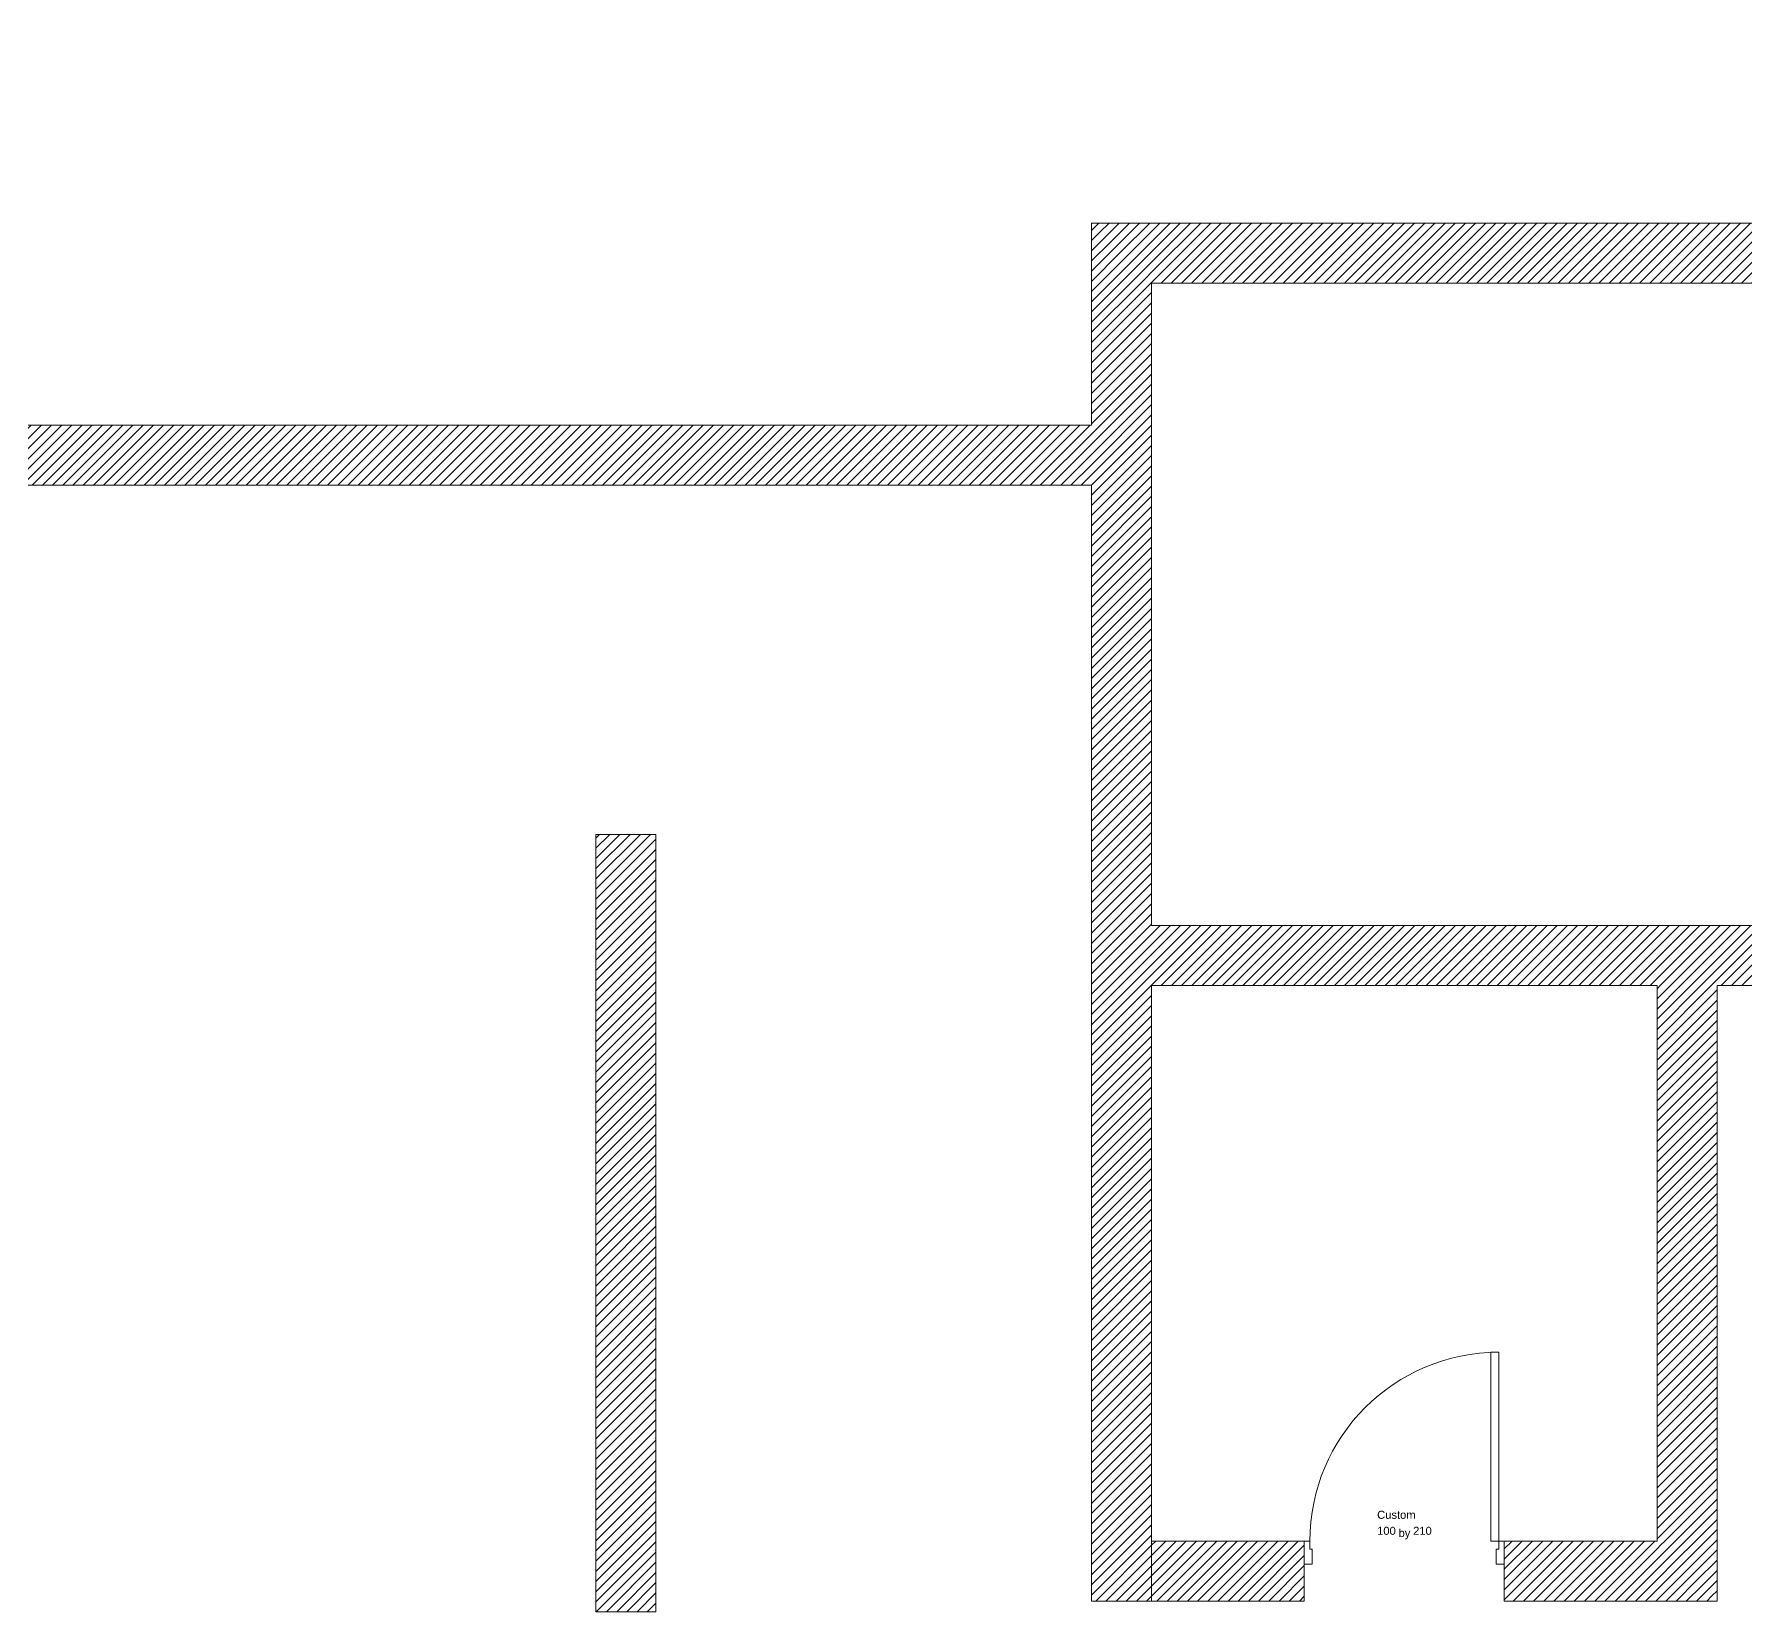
# Model space of a CAD drawing. Header units: millimetres. Extents: x -22335 to 45019, y -6963 to 26064.
# Drawn here: x 20291 to 28849, y 2635 to 10521 of the extents above; entities that cross this region are included whole.
import ezdxf
from ezdxf.enums import TextEntityAlignment as Align

# ---------------------------------------------------------------- set-up
doc = ezdxf.new("R2010")
doc.units = ezdxf.units.MM
doc.header["$MEASUREMENT"] = 0
for name, color, linetype in [('A_KONS_zid zunanji', 7, 'Continuous'), ('Archicad Door Markers', 7, 'Continuous'), ('Archicad Doors', 7, 'Continuous')]:
    doc.layers.add(name, color=color, linetype=linetype)
for name, color, linetype, lineweight in [('A_KONS_zid zunanji_Pen_No__27', 7, 'Continuous', 20), ('Archicad Door Markers_Pen_No__7', 7, 'Continuous', 13), ('Archicad Doors_Pen_No__27', 7, 'Continuous', 20), ('Archicad Window Markers_Pen_No__7', 7, 'Continuous', 13)]:
    doc.layers.add(name, color=color, linetype=linetype, lineweight=lineweight)
doc.layers.add('Archicad Doors_Pen_No__23', color=7, linetype='Continuous', lineweight=20, true_color=0xff6600)
doc.layers.add('Archicad Doors_Pen_No__3', color=7, linetype='Continuous', lineweight=13, true_color=0xff6600)
doc.styles.add('GENERATED_STYLE_1', font='arial.ttf')
pattern_1 = [(45, (0, 0), (-25.455843, 25.455843), [])]

# ---------------------------------------------------------------- blocks, each defined once
blk = doc.blocks.new('Door 27_2')
at = {"layer": 'Archicad Doors_Pen_No__23', "color": 30, "linetype": 'Continuous', "lineweight": 20, "true_color": 0xff6600}
for p, q in [((-472, 0), (-500, 0)), ((-500, 0), (-500, -115)), ((-472, -40), (-472, 0)), ((500, 0), (472, 0)), ((472, 0), (472, -40)), ((500, -115), (500, 0)), ((-460, -40), (-472, -40)), ((-460, -115), (-460, -40)), ((472, -40), (460, -40)), ((460, -40), (460, -115)), ((-500, -115), (-460, -115)), ((460, -115), (500, -115))]:
    blk.add_line(p, q, dxfattribs=at)
at = {"layer": 'Archicad Doors_Pen_No__27', "color": 7, "linetype": 'Continuous', "lineweight": 20}
for p, q in [((-500, 0), (-500, -115)), ((-500, 0), (-500, -115)), ((500, 0), (500, -115)), ((500, 0), (500, -115)), ((-500, -115), (-500, -300)), ((500, -115), (500, -300))]:
    blk.add_line(p, q, dxfattribs=at)
at = {"layer": 'Archicad Doors_Pen_No__3', "color": 30, "linetype": 'Continuous', "lineweight": 13, "true_color": 0xff6600}
for p, q in [((432, 0), (432, 944)), ((432, 944), (472, 944)), ((472, 944), (472, 0)), ((472, 0), (432, 0))]:
    blk.add_line(p, q, dxfattribs=at)
blk.add_arc((472, 0), 944, 90, 180, dxfattribs=at)
blk = doc.blocks.new('Basic Window-Door-Skylight Marker')
at = {"layer": 'Archicad Window Markers_Pen_No__7', "color": 7, "lineweight": 13, "style": 'GENERATED_STYLE_1'}
for tag, p in [('AC_WIDO_ID', (-158.6, 99.3)), ('AC_WIDO_A_SIZE', (-158.6, 19.3)), ('GS_Separator', (-21.3, 8.5)), ('AC_WIDO_B_SIZE', (67.1, 19.3))]:
    blk.add_attdef(tag, text='', height=40, dxfattribs=at).set_placement(p, align=Align.BOTTOM_LEFT)
blk = doc.blocks.new('Wall_42', base_point=(25577.5, 9577.1))
at = {"layer": 'A_KONS_zid zunanji', "linetype": 'Continuous', "lineweight": 0, "true_color": 0x000000}
h = blk.add_hatch(dxfattribs=at)
h.set_pattern_fill('Navadna_NF_Opeka', color=18, style=0, pattern_type=2)
h.set_pattern_definition(pattern_1)
h.paths.add_polyline_path([(25877.5, 9277.1), (25577.5, 9577.1), (25577.5, 9277.1)])
h = blk.add_hatch(dxfattribs=at)
h.set_pattern_fill('Navadna_NF_Opeka', color=18, style=0, pattern_type=2)
h.set_pattern_definition(pattern_1)
h.paths.add_polyline_path([(25877.5, 9577.1), (25577.5, 9577.1), (25877.5, 9277.1)])
h = blk.add_hatch(dxfattribs=at)
h.set_pattern_fill('Navadna_NF_Opeka', color=18, style=0, pattern_type=2)
h.set_pattern_definition(pattern_1)
h.paths.add_polyline_path([(25877.5, 9277.1), (32911.7, 9277.1), (32911.7, 9577.1), (25877.5, 9577.1)])
h = blk.add_hatch(dxfattribs=at)
h.set_pattern_fill('Navadna_NF_Opeka', color=18, style=0, pattern_type=2)
h.set_pattern_definition(pattern_1)
h.paths.add_polyline_path([(40448.3, 9577.1), (33911.7, 9577.1), (33911.7, 9277.1), (40448.3, 9277.1)])
h = blk.add_hatch(dxfattribs=at)
h.set_pattern_fill('Navadna_NF_Opeka', color=18, style=0, pattern_type=2)
h.set_pattern_definition(pattern_1)
h.paths.add_polyline_path([(40448.3, 9277.1), (40748.3, 9277.1), (40748.3, 9577.1)])
h = blk.add_hatch(dxfattribs=at)
h.set_pattern_fill('Navadna_NF_Opeka', color=18, style=0, pattern_type=2)
h.set_pattern_definition(pattern_1)
h.paths.add_polyline_path([(40448.3, 9277.1), (40748.3, 9577.1), (40448.3, 9577.1)])
at = {"layer": 'A_KONS_zid zunanji_Pen_No__27', "color": 7, "linetype": 'Continuous', "lineweight": 20}
for p, q in [((32911.7, 9577.1), (32911.7, 9462.1)), ((33911.7, 9577.1), (33911.7, 9462.1)), ((32911.7, 9462.1), (32911.7, 9277.1)), ((33911.7, 9462.1), (33911.7, 9277.1))]:
    blk.add_line(p, q, dxfattribs=at)
at = {"layer": 'A_KONS_zid zunanji_Pen_No__27', "color": 7, "linetype": 'Continuous', "lineweight": 20, "flags": 128}
for points in [[(25577.5, 9577.1), (25577.5, 9277.1)], [(32911.7, 9577.1), (25577.5, 9577.1)], [(40748.3, 9577.1), (33911.7, 9577.1)], [(40748.3, 9577.1), (40748.3, 9277.1)], [(25877.5, 9277.1), (31224.7, 9277.1)], [(31524.7, 9277.1), (32911.7, 9277.1)], [(33911.7, 9277.1), (35151.9, 9277.1)], [(35451.9, 9277.1), (40448.3, 9277.1)]]:
    blk.add_lwpolyline(points, dxfattribs=at)
at = {"layer": 'Archicad Door Markers', "color": 161, "lineweight": 13, "true_color": 0x40a5ff}
ref = blk.add_blockref('Basic Window-Door-Skylight Marker', (33411.7, 9577.1), dxfattribs=at)
ref.add_attrib('AC_MarkerText_1', 'Custom', dxfattribs={"layer": 'Archicad Door Markers_Pen_No__7', "color": 7, "lineweight": 13, "height": 40, "style": 'GENERATED_STYLE_1'}).set_placement((33276, 9676.5), align=Align.BOTTOM_LEFT)
ref.add_attrib('GS_Separator', ' by ', dxfattribs={"layer": 'Archicad Door Markers_Pen_No__7', "color": 7, "lineweight": 13, "height": 40, "style": 'GENERATED_STYLE_1'}).set_placement((33367.5, 9585.6), align=Align.BOTTOM_LEFT)
ref.add_attrib('AC_WIDO_A_SIZE', '100', dxfattribs={"layer": 'Archicad Door Markers_Pen_No__7', "color": 7, "lineweight": 13, "height": 40, "style": 'GENERATED_STYLE_1'}).set_placement((33276, 9596.5), align=Align.BOTTOM_LEFT)
ref.add_attrib('AC_WIDO_B_SIZE', '210', dxfattribs={"layer": 'Archicad Door Markers_Pen_No__7', "color": 7, "lineweight": 13, "height": 40, "style": 'GENERATED_STYLE_1'}).set_placement((33455.9, 9596.5), align=Align.BOTTOM_LEFT)
at = {"layer": 'Archicad Doors', "color": 21, "linetype": 'Continuous', "lineweight": 0, "true_color": 0xff9955, "xscale": -1, "zscale": 1000}
blk.add_blockref('Door 27_2', (33411.7, 9577.1), dxfattribs=at)
blk = doc.blocks.new('Wall_43', base_point=(15810.2, 8566.1))
at = {"layer": 'A_KONS_zid zunanji', "linetype": 'Continuous', "lineweight": 0, "true_color": 0x000000}
h = blk.add_hatch(dxfattribs=at)
h.set_pattern_fill('Navadna_NF_Opeka', color=18, style=0, pattern_type=2)
h.set_pattern_definition(pattern_1)
h.paths.add_polyline_path([(16110.2, 8266.1), (25577.5, 8266.1), (25577.5, 8566.1), (16110.2, 8566.1)])
at = {"layer": 'A_KONS_zid zunanji_Pen_No__27', "color": 7, "linetype": 'Continuous', "lineweight": 20, "flags": 128}
for points in [[(25577.5, 8566.1), (16110.2, 8566.1)], [(16110.2, 8266.1), (25577.5, 8266.1)]]:
    blk.add_lwpolyline(points, dxfattribs=at)
blk = doc.blocks.new('Wall_44', base_point=(25577.5, 9577.1))
at = {"layer": 'A_KONS_zid zunanji', "linetype": 'Continuous', "lineweight": 0, "true_color": 0x000000}
h = blk.add_hatch(dxfattribs=at)
h.set_pattern_fill('Navadna_NF_Opeka', color=18, style=0, pattern_type=2)
h.set_pattern_definition(pattern_1)
h.paths.add_polyline_path([(25577.5, 9277.1), (25577.5, 2688.4), (25877.5, 2688.4), (25877.5, 9277.1)])
at = {"layer": 'A_KONS_zid zunanji_Pen_No__27', "color": 7, "linetype": 'Continuous', "lineweight": 20, "flags": 128}
for points in [[(25577.5, 9277.1), (25577.5, 8566.1)], [(25877.5, 6065.3), (25877.5, 9277.1)], [(25577.5, 8266.1), (25577.5, 2688.4)], [(25877.5, 2688.4), (25877.5, 5765.3)], [(25577.5, 2688.4), (25877.5, 2688.4)]]:
    blk.add_lwpolyline(points, dxfattribs=at)
blk = doc.blocks.new('Wall_80', base_point=(23399.9, 6520.8))
at = {"layer": 'A_KONS_zid zunanji', "linetype": 'Continuous', "lineweight": 0, "true_color": 0x000000}
h = blk.add_hatch(dxfattribs=at)
h.set_pattern_fill('Navadna_NF_Opeka', color=18, style=0, pattern_type=2)
h.set_pattern_definition(pattern_1)
h.paths.add_polyline_path([(23099.9, 6520.8), (23099.9, 2635), (23399.9, 2635), (23399.9, 6520.8)])
at = {"layer": 'A_KONS_zid zunanji_Pen_No__27', "color": 7, "linetype": 'Continuous', "lineweight": 20, "flags": 128}
for points in [[(23099.9, 6520.8), (23099.9, 2635)], [(23399.9, 6520.8), (23099.9, 6520.8)], [(23399.9, 2635), (23399.9, 6520.8)], [(23099.9, 2635), (23399.9, 2635)]]:
    blk.add_lwpolyline(points, dxfattribs=at)
blk = doc.blocks.new('Wall_82', base_point=(25577.5, 6065.3))
at = {"layer": 'A_KONS_zid zunanji', "linetype": 'Continuous', "lineweight": 0, "true_color": 0x000000}
h = blk.add_hatch(dxfattribs=at)
h.set_pattern_fill('Navadna_NF_Opeka', color=18, style=0, pattern_type=2)
h.set_pattern_definition(pattern_1)
h.paths.add_polyline_path([(25877.5, 5765.3), (31224.7, 5765.3), (31224.7, 6065.3), (25877.5, 6065.3)])
at = {"layer": 'A_KONS_zid zunanji_Pen_No__27', "color": 7, "linetype": 'Continuous', "lineweight": 20, "flags": 128}
for points in [[(31224.7, 6065.3), (25877.5, 6065.3)], [(25877.5, 5765.3), (28405.2, 5765.3)], [(28705.2, 5765.3), (31224.7, 5765.3)]]:
    blk.add_lwpolyline(points, dxfattribs=at)
blk = doc.blocks.new('Wall_83', base_point=(25877.5, 2688.4))
at = {"layer": 'A_KONS_zid zunanji', "linetype": 'Continuous', "lineweight": 0, "true_color": 0x000000}
h = blk.add_hatch(dxfattribs=at)
h.set_pattern_fill('Navadna_NF_Opeka', color=18, style=0, pattern_type=2)
h.set_pattern_definition(pattern_1)
h.paths.add_polyline_path([(25877.5, 2988.4), (25877.5, 2688.4), (26641.3, 2688.4), (26641.3, 2988.4)])
h = blk.add_hatch(dxfattribs=at)
h.set_pattern_fill('Navadna_NF_Opeka', color=18, style=0, pattern_type=2)
h.set_pattern_definition(pattern_1)
h.paths.add_polyline_path([(28405.2, 2988.4), (27641.3, 2988.4), (27641.3, 2688.4), (28405.2, 2688.4)])
h = blk.add_hatch(dxfattribs=at)
h.set_pattern_fill('Navadna_NF_Opeka', color=18, style=0, pattern_type=2)
h.set_pattern_definition(pattern_1)
h.paths.add_polyline_path([(28405.2, 2988.4), (28705.2, 2688.4), (28705.2, 2988.4)])
h = blk.add_hatch(dxfattribs=at)
h.set_pattern_fill('Navadna_NF_Opeka', color=18, style=0, pattern_type=2)
h.set_pattern_definition(pattern_1)
h.paths.add_polyline_path([(28405.2, 2688.4), (28705.2, 2688.4), (28405.2, 2988.4)])
at = {"layer": 'A_KONS_zid zunanji_Pen_No__27', "color": 7, "linetype": 'Continuous', "lineweight": 20}
for p, q in [((26641.3, 2988.4), (26641.3, 2873.4)), ((27641.3, 2988.4), (27641.3, 2873.4)), ((26641.3, 2873.4), (26641.3, 2688.4)), ((27641.3, 2873.4), (27641.3, 2688.4))]:
    blk.add_line(p, q, dxfattribs=at)
at = {"layer": 'A_KONS_zid zunanji_Pen_No__27', "color": 7, "linetype": 'Continuous', "lineweight": 20, "flags": 128}
for points in [[(26641.3, 2988.4), (25877.5, 2988.4)], [(25877.5, 2688.4), (25877.5, 2988.4)], [(28405.2, 2988.4), (27641.3, 2988.4)], [(28705.2, 2688.4), (28705.2, 2988.4)], [(25877.5, 2688.4), (26641.3, 2688.4)], [(27641.3, 2688.4), (28705.2, 2688.4)]]:
    blk.add_lwpolyline(points, dxfattribs=at)
at = {"layer": 'Archicad Door Markers', "color": 161, "lineweight": 13, "true_color": 0x40a5ff}
ref = blk.add_blockref('Basic Window-Door-Skylight Marker', (27141.3, 2988.4), dxfattribs=at)
ref.add_attrib('AC_MarkerText_1', 'Custom', dxfattribs={"layer": 'Archicad Door Markers_Pen_No__7', "color": 7, "lineweight": 13, "height": 40, "style": 'GENERATED_STYLE_1'}).set_placement((27005.6, 3087.8), align=Align.BOTTOM_LEFT)
ref.add_attrib('GS_Separator', ' by ', dxfattribs={"layer": 'Archicad Door Markers_Pen_No__7', "color": 7, "lineweight": 13, "height": 40, "style": 'GENERATED_STYLE_1'}).set_placement((27097.1, 2996.9), align=Align.BOTTOM_LEFT)
ref.add_attrib('AC_WIDO_A_SIZE', '100', dxfattribs={"layer": 'Archicad Door Markers_Pen_No__7', "color": 7, "lineweight": 13, "height": 40, "style": 'GENERATED_STYLE_1'}).set_placement((27005.6, 3007.8), align=Align.BOTTOM_LEFT)
ref.add_attrib('AC_WIDO_B_SIZE', '210', dxfattribs={"layer": 'Archicad Door Markers_Pen_No__7', "color": 7, "lineweight": 13, "height": 40, "style": 'GENERATED_STYLE_1'}).set_placement((27185.5, 3007.8), align=Align.BOTTOM_LEFT)
at = {"layer": 'Archicad Doors', "color": 21, "linetype": 'Continuous', "lineweight": 0, "true_color": 0xff9955, "zscale": 1000}
blk.add_blockref('Door 27_2', (27141.3, 2988.4), dxfattribs=at)
blk = doc.blocks.new('Wall_84', base_point=(28705.2, 2688.4))
at = {"layer": 'A_KONS_zid zunanji', "linetype": 'Continuous', "lineweight": 0, "true_color": 0x000000}
h = blk.add_hatch(dxfattribs=at)
h.set_pattern_fill('Navadna_NF_Opeka', color=18, style=0, pattern_type=2)
h.set_pattern_definition(pattern_1)
h.paths.add_polyline_path([(28705.2, 2988.4), (28705.2, 5765.3), (28405.2, 5765.3), (28405.2, 2988.4)])
at = {"layer": 'A_KONS_zid zunanji_Pen_No__27', "color": 7, "linetype": 'Continuous', "lineweight": 20, "flags": 128}
for points in [[(28405.2, 5765.3), (28405.2, 2988.4)], [(28705.2, 2988.4), (28705.2, 5765.3)]]:
    blk.add_lwpolyline(points, dxfattribs=at)

msp = doc.modelspace()

# ---------------------------------------------------------------- block references
at = {"layer": 'A_KONS_zid zunanji', "color": 7, "lineweight": 20}
for name, p in [('Wall_42', (25577.5, 9577.1)), ('Wall_44', (25577.5, 9577.1)), ('Wall_43', (15810.2, 8566.1)), ('Wall_80', (23399.9, 6520.8)), ('Wall_82', (25577.5, 6065.3)), ('Wall_84', (28705.2, 2688.4)), ('Wall_83', (25877.5, 2688.4))]:
    msp.add_blockref(name, p, dxfattribs=at)

doc.saveas('drawing.dxf')
